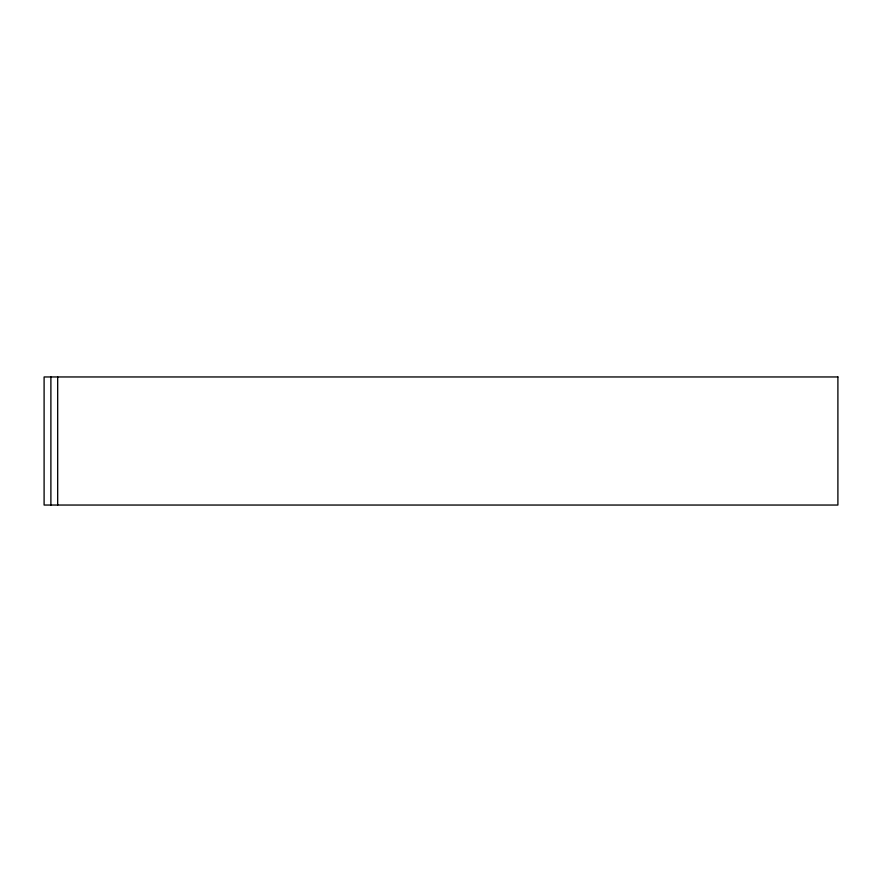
<?xml version="1.0" encoding="UTF-8"?>
<svg xmlns="http://www.w3.org/2000/svg" width="882" height="882" viewBox="0 0 882 882"><rect width="100%" height="100%" fill="white"/><g stroke="black" fill="none" stroke-linecap="round" stroke-linejoin="round"><path stroke-width="1.32" d="M57.683 376.956L57.683 505.044M50.891 376.956L50.891 505.044M837.9 376.956L44.1 376.956L44.1 505.044L837.9 505.044L837.9 376.956"/></g></svg>
